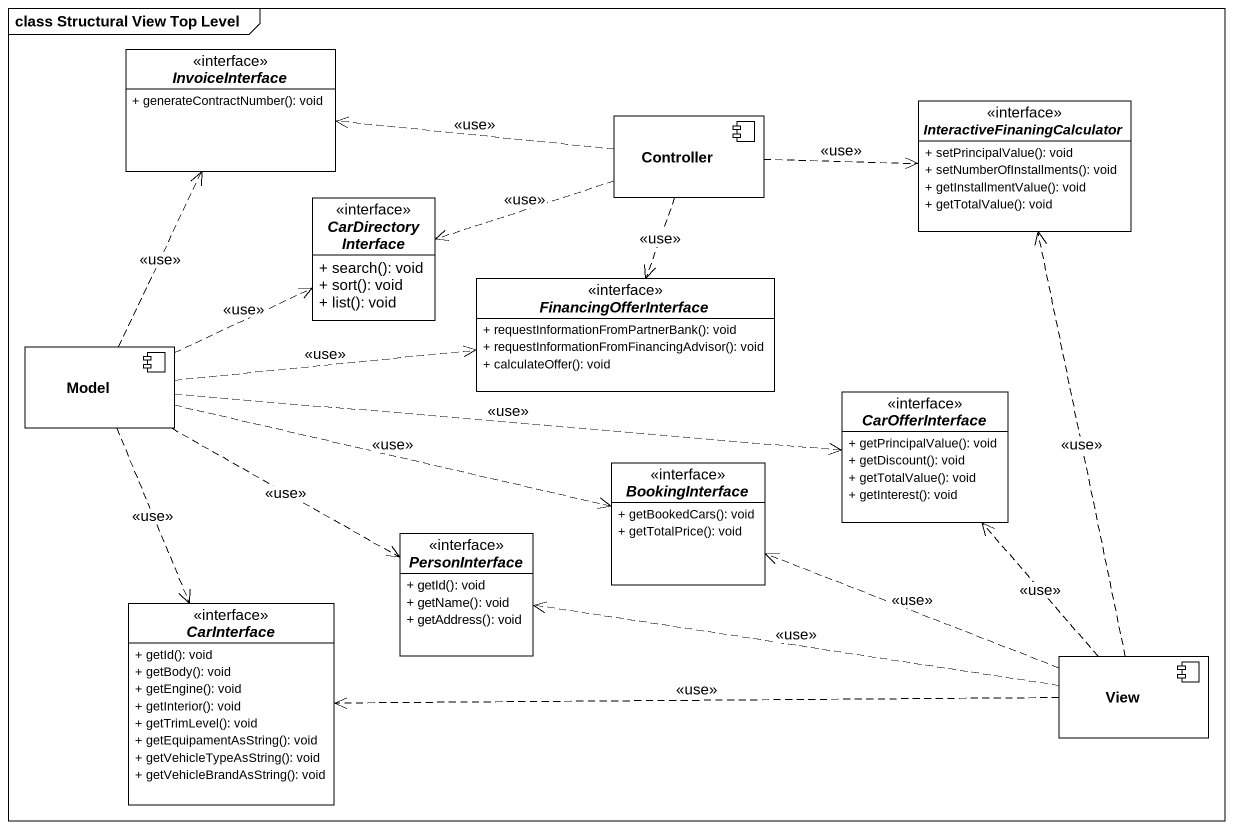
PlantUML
@startuml
mainframe class Structural View Top Level
allowmixing
hide circle
hide empty members
skinparam classAttributeIconSize 0
interface InvoiceInterface {
  + generateContractNumber(): void
}
component Controller
interface "InteractiveFinaningCalculator" as InteractiveFinaningCalculato {
  + setPrincipalValue(): void
  + setNumberOfInstallments(): void
  + getInstallmentValue(): void
  + getTotalValue(): void
}
interface CarDirectoryInterface {
  + search(): void
  + sort(): void
  + list(): void
}
interface FinancingOfferInterface {
  + requestInformationFromPartnerBank(): void
  + requestInformationFromFinancingAdvisor(): void
  + calculateOffer(): void
}
component Model
interface CarOfferInterface {
  + getPrincipalValue(): void
  + getDiscount(): void
  + getTotalValue(): void
  + getInterest(): void
}
interface BookingInterface {
  + getBookedCars(): void
  + getTotalPrice(): void
}
interface PersonInterface {
  + getId(): void
  + getName(): void
  + getAddress(): void
}
interface CarInterface {
  + getId(): void
  + getBody(): void
  + getEngine(): void
  + getInterior(): void
  + getTrimLevel(): void
  + getEquipamentAsString(): void
  + getVehicleTypeAsString(): void
  + getVehicleBrandAsString(): void
}
component View
Controller .left.> InvoiceInterface : <<use>>
Controller .right.> InteractiveFinaningCalculato : <<use>>
Controller .left.> CarDirectoryInterface : <<use>>
Controller ..> FinancingOfferInterface : <<use>>
Model .up.> InvoiceInterface : <<use>>
Model .right.> CarDirectoryInterface : <<use>>
Model .right.> FinancingOfferInterface : <<use>>
Model .right.> CarOfferInterface : <<use>>
Model .right.> BookingInterface : <<use>>
Model .right.> PersonInterface : <<use>>
Model ..> CarInterface : <<use>>
View .up.> InteractiveFinaningCalculato : <<use>>
View .up.> CarOfferInterface : <<use>>
View .left.> BookingInterface : <<use>>
View .left.> PersonInterface : <<use>>
View .left.> CarInterface : <<use>>
@enduml
